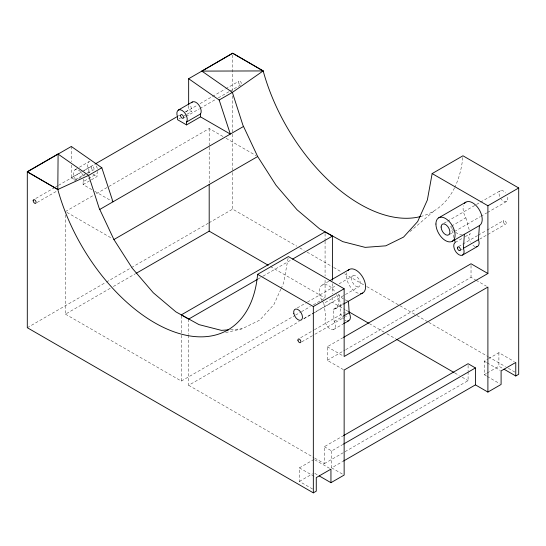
<?xml version="1.0" encoding="UTF-8"?>
<svg xmlns="http://www.w3.org/2000/svg" width="546" height="546" viewBox="0 0 546 546"><rect width="100%" height="100%" fill="white"/><g stroke="black" fill="none" stroke-linecap="round" stroke-linejoin="round"><path stroke-width="0.41" stroke-dasharray="2.73 2.05" d="M288.104 258.224L283.606 283.019L281.183 288.404M280.835 289.175L273.915 304.545L259.821 320.072L242.021 328.822L225 332.767M409.991 231.579L434.377 210.695M74.986 169.786L78.651 167.67M79.388 167.247L88.923 161.739M71.308 165.083L71.308 177.771L81.641 171.799M82.378 171.376L94.185 164.558M178.324 115.984L179.798 115.131M185.701 111.718L188.657 110.019L191.489 111.65L191.489 108.763A7.351 4.245 60 0 1 190.793 105.364M35.797 198.457L54.866 187.449M55.603 187.025L57.801 185.749M58.531 185.326L81.272 172.202M84.207 170.509L91.537 166.271M185.415 112.073L197.154 105.296M200.089 103.604L225.02 89.21M225.757 88.786L238.957 81.163M179.02 118.851L180.487 118.004M184.152 115.889L186.35 114.612M187.087 114.189L191.489 111.65M71.308 177.771L74.986 179.893L86.718 173.116M87.456 172.693L88.923 171.847L90.274 172.632M37.142 202.47L56.941 191.039M74.543 180.876L87.012 173.676M87.742 173.253L93.612 169.867M183.094 118.209L185.292 116.933M186.022 116.51L199.229 108.893M199.959 108.47L215.363 99.577M218.298 97.884L229.3 91.53M230.03 91.107L241.032 84.753A2.075 1.194 60 0 1 238.616 82.739A2.075 1.194 60 0 1 240.124 81.347A2.075 1.194 60 0 1 241.264 84.541M91.851 189.633L83.115 184.589L83.115 181.681L97.051 173.635A7.31 4.218 60 0 0 97.741 171.055M83.115 184.589L97.051 176.542L97.051 173.635M65.438 211.541L93.455 195.366M96.403 193.666L209.193 128.549L223.15 136.602M27.3 327.709L105.603 282.5M106.34 282.077L130.719 268.004M131.456 267.574L208.285 223.218M209.022 222.795L232.664 209.145L296.799 246.178M65.438 214.933L65.438 314.162L110.408 288.199M113.356 286.493L135.469 273.723M257.951 279.095L262.373 276.542M263.111 276.119L291.127 259.944M322.338 285.026L328.938 281.217M297.277 307.951L306.811 302.443M307.541 302.02L336.145 285.503M339.08 283.811L353.016 275.764M443.857 223.314L446.792 221.621M447.522 221.198L479.798 202.566M480.528 202.143L500.334 190.711A6.224 3.59 60 0 1 505.644 192.97M65.438 314.162L181.32 381.067L294.847 315.52M295.584 315.097L300.744 312.114M301.481 311.691L310.333 306.579M313.281 304.88L325.075 298.068L325.075 279.402M451.549 226.064L465.868 217.793A13.548 7.821 60 0 1 463.383 205.678M336.52 294.608A13.548 7.821 60 0 1 333.401 309.241L334.145 321.464A7.303 4.218 60 0 1 333.879 329.368A7.303 4.218 60 0 1 326.911 325.737A7.303 4.218 60 0 1 325.962 317.206L323.826 303.351L338.861 294.669A13.548 7.821 60 0 0 343.611 299.072M304.026 318.414L359.029 286.657A6.224 3.59 60 0 0 357.302 277.088A6.224 3.59 60 0 0 351.74 279.893A6.224 3.59 60 0 0 359.029 286.657M449.344 234.521L453.746 231.975M454.484 231.552L480.152 216.735M480.883 216.312L486.752 212.92M487.482 212.496L506.552 201.488A6.224 3.59 60 0 0 507.254 195.761M188.657 335.23L188.657 385.299L299.235 321.457M303.658 318.905L313.977 312.947M314.714 312.517L332.405 302.307L344.942 309.541M333.401 309.241L342.711 303.869M335.435 308.736L342.765 304.497M455.275 242.41L462.435 238.274M465.294 236.623L470.311 233.729A7.303 4.218 60 0 0 470.311 242.165M300.634 337.735L313.732 330.173M314.462 329.757L344.294 312.53M458.613 246.519L477.532 235.599M478.262 235.176L486.268 230.555M486.991 230.139L503.726 220.475M334.145 321.464L342.738 316.503M301.808 341.837L314.175 334.691M314.905 334.275L344.738 317.049M459.964 250.532L462.872 248.853M479.606 239.189L505.801 224.065M333.551 329.525L342.861 324.153M343.407 369.628L327.272 360.312L327.272 346.765L342.758 337.824M327.272 360.312L344.97 350.102M345.707 349.672L471.027 277.32L475.43 279.859M314.755 458.101L324.338 463.636L324.338 446.696L342.772 436.056M312.605 489.045L299.406 481.422L299.406 467.867L314.073 459.398M486.431 375.982L484.227 374.713L484.227 361.159L487.899 359.043M488.629 358.62L498.901 352.696L514.298 361.588M324.338 446.696L331.675 450.935L342.731 444.546M324.338 463.636L468.093 380.637L468.093 372.174M299.406 481.422L312.605 473.798M484.227 374.713L486.431 373.444M487.162 373.02L498.901 366.243L502.566 368.359M331.675 450.935L331.675 467.867L342.731 461.486M230.473 329.688L242.021 328.822M476.16 280.282L486.431 286.213M226.085 138.302L256.197 155.685M299.747 247.877L304.17 250.43M307.118 252.136L332.923 267.028M333.661 267.458L341.769 272.14M344.717 273.839L366.1 286.186M366.837 286.609L399.269 305.337M400.006 305.76L416.229 315.124M416.967 315.554L428.023 321.935M428.76 322.365L487.735 356.415M488.472 356.838L505.432 366.625M508.381 368.332L515.752 372.584M484.227 361.159L486.431 362.435M487.162 362.858L500.361 370.475M487.162 376.406L499.631 383.606M270.454 266.537L325.075 298.068M345.679 309.964L347.891 311.247M369.28 323.594L384.029 332.105M386.978 333.811L395.823 338.916M454.818 372.979L459.247 375.532M462.196 377.231L468.093 380.637M92.984 174.194L97.051 176.542M94.765 191.312L111.514 200.983M327.272 346.765L343.407 356.081M66.905 212.387L111.712 238.254M188.657 385.299L314.018 457.678M331.675 467.867L342.676 474.221M314.803 459.828L329.477 468.291M314.803 473.375L317.738 475.068M299.406 467.867L314.073 476.337M465.868 217.793L469.198 229.743M453.938 237.626L450.832 226.474A13.548 7.821 60 0 0 454.531 231.265M338.861 294.669L340.997 308.524A7.303 4.218 60 0 0 343.502 318.98M498.901 352.696L498.901 366.243M471.027 265.465L471.027 277.32M468.093 365.397L468.093 371.328M332.405 283.633L332.405 293.816M332.405 297.208L332.405 302.307M325.075 233.572L325.075 240.363M325.075 241.209L325.075 276.003M232.664 55.016L232.664 90.786M232.664 95.891L232.664 133.361M232.664 134.214L232.664 171.676M232.664 172.529L232.664 209.145M209.193 128.549L209.193 146.355M209.193 147.202L209.193 182.821M188.657 105.787L188.657 110.019M188.657 319.103L188.657 334.377M181.32 315.718L181.32 334.391M181.32 335.237L181.32 381.067M88.923 171.847L88.923 170.181A7.31 4.218 60 0 1 89.994 161.411M74.986 179.893L74.986 178.228A7.31 4.218 60 0 1 76.058 169.458A7.31 4.218 60 0 1 83.634 177.45M71.308 146.471L71.308 161.698M462.79 157.576A146.314 84.473 60 0 1 454.852 187.162M454.484 187.926A146.314 84.473 60 0 1 420.707 216.503M506.552 201.488A6.224 3.59 60 0 1 501.242 199.229M499.631 196.444A6.224 3.59 60 0 1 500.334 190.711M346.451 316.032A2.075 1.194 60 0 1 345.509 316.189M345.365 312.749A2.075 1.194 60 0 1 346.075 313.459M347.686 300.546A13.548 7.821 60 0 1 344.233 299.433M323.826 303.351A13.548 7.821 60 0 1 322.242 301.017M321.894 300.402A13.548 7.821 60 0 1 321.983 285.224A13.548 7.821 60 0 1 335.155 292.137M346.171 320.775A7.303 4.218 60 0 1 344.819 320.072M358.196 293.243A13.548 7.821 60 0 1 346.853 272.707M475.3 246.587A7.303 4.218 60 0 1 471.375 243.728M462.394 234.91A13.548 7.821 60 0 1 455.125 231.818M83.804 179.102A7.31 4.218 60 0 1 83.115 181.681M96.233 165.964A7.31 4.218 60 0 1 97.563 169.41M503.296 221.423A2.075 1.194 60 0 0 505.5 224.16A2.075 1.194 60 0 0 505.5 221.226A2.075 1.194 60 0 0 503.296 221.423M91.107 167.226A2.075 1.194 60 0 0 93.311 169.963A2.075 1.194 60 0 0 93.311 167.028A2.075 1.194 60 0 0 91.107 167.226"/><path stroke-width="0.82" d="M420.707 216.503A146.314 84.473 60 0 1 263.172 70.932L232.664 53.146L201.856 71.103L232.371 92.39L242.868 125.054L257.671 156.531L276.03 185.251L297.044 209.773L319.656 228.883L342.745 241.625L365.151 247.372L385.776 245.83L403.576 237.08L417.67 221.553L427.354 200.027L432.152 173.573L487.899 205.753L487.899 273.505L344.144 356.504L344.144 288.752L288.404 256.572L257.596 274.351A146.314 84.473 60 0 1 168.182 329.545A146.314 84.473 60 0 1 57.808 189.496L58.101 153.924L27.3 171.71L27.3 327.709L313.336 492.854L316.27 491.161L316.27 477.607L330.944 469.137L330.944 482.691L319.205 475.914M454.606 240.022L455.275 242.41A7.303 4.218 60 0 0 454.968 250.286A7.303 4.218 60 0 0 461.889 255.33A7.303 4.218 60 0 0 463.397 248.334L464.38 234.295M476.542 246.71A7.303 4.218 60 0 0 478.433 239.653L479.408 225.614A13.548 7.821 60 0 0 478.467 208.476A13.548 7.821 60 0 0 464.346 203.562M263.172 70.932L232.371 92.39L219.164 100.007L188.657 78.726L232.664 53.317L263.172 70.932L201.856 71.103M178.378 110.039L192.315 102M94.922 164.134L177.587 116.407M101.815 167.758L88.616 175.382L57.808 189.496L27.3 171.881L71.308 146.471L101.815 167.758L112.974 201.822M186.555 122.011A7.351 4.245 60 0 0 182.057 110.408A7.351 4.245 60 0 0 177.552 116.81L177.552 119.697L186.555 124.897L186.555 122.011L200.491 113.964A7.351 4.245 60 0 0 198.587 104.668A7.351 4.245 60 0 0 191.489 102.764M186.555 124.897L200.491 116.851L230.323 134.07L219.164 100.007M99.768 209.446L243.523 126.454M228.822 329.811L221.403 330.364L198.99 324.624L175.901 311.875L153.29 292.765L132.282 268.243L113.916 239.53L257.671 156.531M136.207 273.3L209.193 231.163L268.243 265.254M432.152 173.573L462.96 155.787L518.7 187.974L518.7 374.29L515.765 375.982L504.033 369.205M257.214 279.518L188.657 319.103L181.32 314.871L325.075 231.873L332.405 236.111L332.405 280.241M292.601 259.091L332.405 236.111M329.668 280.794L349.474 269.362M438.725 217.82L465.868 202.15M257.596 274.351L313.336 306.538L344.144 288.752M487.899 205.753L518.7 187.974M343.502 304.074L362.571 293.065M452.272 241.284L479.408 225.614M343.454 316.093L349.181 312.783L348.485 301.378M463.397 248.334L478.433 239.653M343.577 323.744L348.587 320.85M462.578 255.064L477.613 246.382M343.495 337.401L471.027 263.766L487.899 273.505M343.509 435.633L468.093 363.704L475.43 367.936L475.43 384.875L343.468 461.063M343.468 444.123L475.43 367.936M330.944 482.691L344.144 475.068L344.144 370.052L487.899 287.06L487.899 392.076L475.43 384.875M487.899 392.076L501.098 384.452L501.098 370.898L515.765 362.435L515.765 375.982M348.635 311.67L368.543 323.164M396.567 339.346L454.081 372.549M27.3 171.71L57.808 189.496M58.101 154.095L88.616 175.382L99.113 208.053L113.916 239.53M313.336 306.538L313.336 492.854M209.193 184.521L209.193 231.163M200.491 113.964L200.491 116.851M188.657 78.726L188.657 104.941M347.891 270.673A13.548 7.821 60 0 1 363.015 277.689A13.548 7.821 60 0 1 360.537 293.577M349.181 312.783A7.303 4.218 60 0 1 347.454 321.034M180.59 115.561A2.075 1.194 60 0 0 182.787 118.298A2.075 1.194 60 0 0 182.787 115.363A2.075 1.194 60 0 0 180.59 115.561M293.796 313.343A6.224 3.59 60 0 0 301.092 320.113A6.224 3.59 60 0 0 299.358 310.538A6.224 3.59 60 0 0 293.796 313.343M297.959 340.308A2.075 1.194 60 0 0 300.355 342.676A2.075 1.194 60 0 0 299.897 339.523A2.075 1.194 60 0 0 297.959 340.308M457.459 247.891A2.075 1.194 60 0 0 459.657 250.628A2.075 1.194 60 0 0 459.657 247.693A2.075 1.194 60 0 0 457.459 247.891M33.169 200.675A2.075 1.194 60 0 0 35.367 203.412A2.075 1.194 60 0 0 35.367 200.478A2.075 1.194 60 0 0 33.169 200.675M435.92 224.024A13.548 7.821 60 0 0 450.293 241.898A13.548 7.821 60 0 0 450.293 222.741A13.548 7.821 60 0 0 435.92 224.024M441.1 227.013A6.224 3.59 60 0 0 447.7 235.224A6.224 3.59 60 0 0 447.7 226.419A6.224 3.59 60 0 0 441.1 227.013"/></g></svg>
